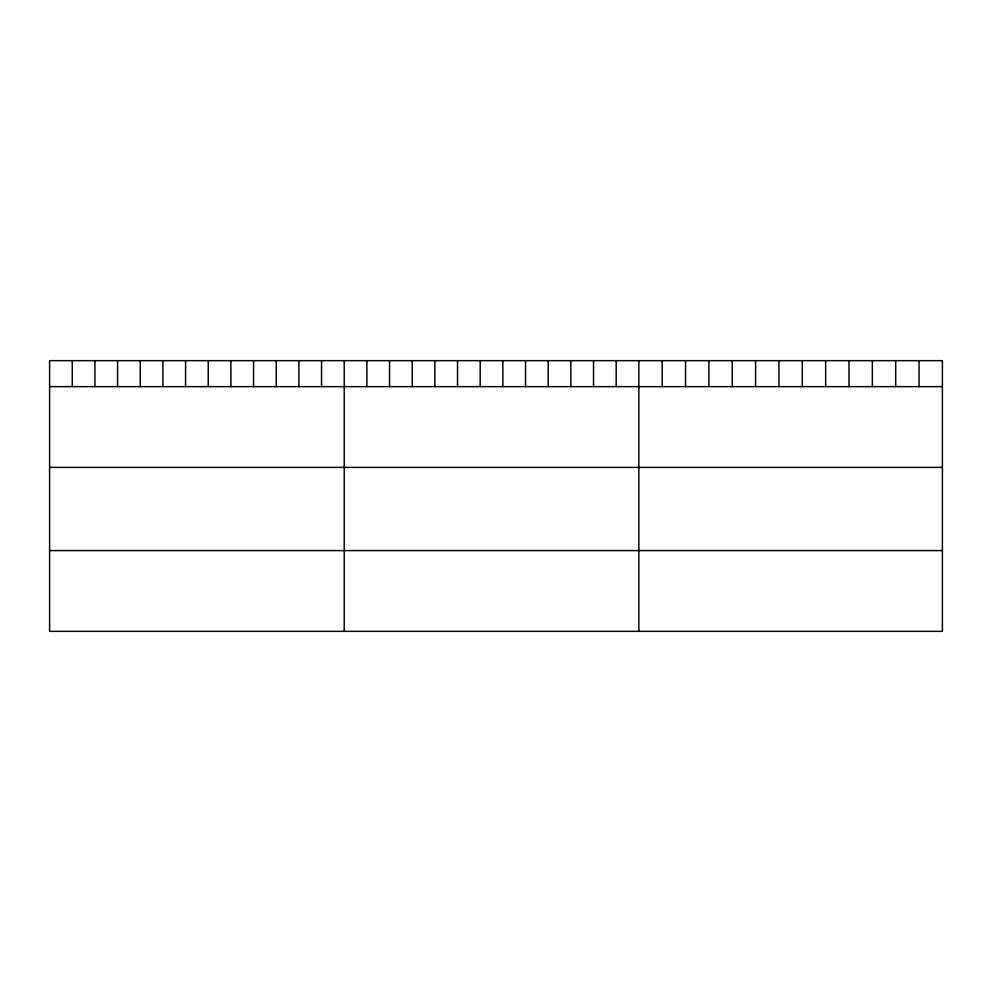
<?xml version="1.0" encoding="UTF-8"?>
<svg xmlns="http://www.w3.org/2000/svg" width="992" height="992" viewBox="0 0 992 992"><rect width="100%" height="100%" fill="white"/><g stroke="black" fill="none" stroke-linecap="round" stroke-linejoin="round"><path stroke-width="1.49" d="M49.6 386.632L942.4 386.632M49.6 467.381L942.4 467.381M49.6 550.585L942.4 550.585M919.051 360.666L919.051 386.632M895.702 360.666L895.702 386.632M872.352 360.666L872.352 386.632M849.003 360.666L849.003 386.632M825.654 360.666L825.654 386.632M802.305 360.666L802.305 386.632M778.943 360.666L778.943 386.632M755.594 360.666L755.594 386.632M732.245 360.666L732.245 386.632M708.896 360.666L708.896 386.632M685.546 360.666L685.546 386.632M662.197 360.666L662.197 386.632M638.848 360.666L638.848 631.334M616.181 360.666L616.181 386.632M593.526 360.666L593.526 386.632M570.859 360.666L570.859 386.632M548.192 360.666L548.192 386.632M525.537 360.666L525.537 386.632M502.87 360.666L502.87 386.632M480.202 360.666L480.202 386.632M457.535 360.666L457.535 386.632M434.88 360.666L434.88 386.632M412.213 360.666L412.213 386.632M389.546 360.666L389.546 386.632M366.891 360.666L366.891 386.632M344.224 360.666L344.224 631.334M321.557 360.666L321.557 386.632M298.902 360.666L298.902 386.632M276.235 360.666L276.235 386.632M253.568 360.666L253.568 386.632M230.913 360.666L230.913 386.632M208.246 360.666L208.246 386.632M185.578 360.666L185.578 386.632M162.911 360.666L162.911 386.632M140.256 360.666L140.256 386.632M117.589 360.666L117.589 386.632M94.922 360.666L94.922 386.632M72.267 360.666L72.267 386.632M942.4 360.666L49.6 360.666L49.6 631.334L942.4 631.334L942.4 360.666"/></g></svg>
